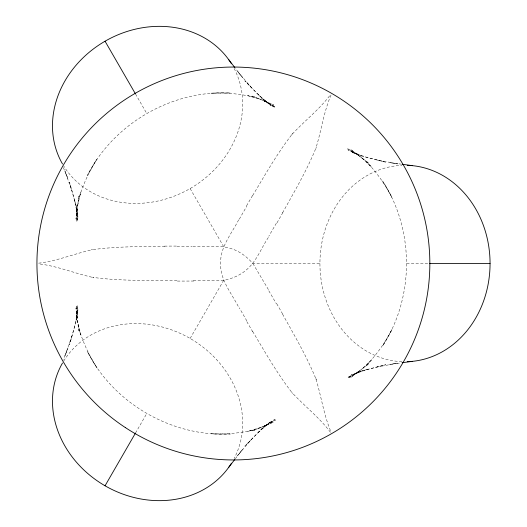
<?xml version="1.0" encoding="UTF-8"?>
<svg xmlns="http://www.w3.org/2000/svg" width="527" height="527" viewBox="0 0 527 527"><rect width="100%" height="100%" fill="white"/><g stroke="black" fill="none" stroke-linecap="round" stroke-linejoin="round"><path stroke-width="0.4" stroke-dasharray="2.63 1.98" d="M77.173 209.147L75.98 219.028L78.839 196.367L77.173 209.147L76.85 221.841L76.81 209.594L77.673 221.248L76.099 206.663L77.95 217.19L74.59 200.379L69.485 182.105L77.219 209.759L74.59 200.379M361.515 157.678L368.808 163.225L350.607 149.418L361.515 157.678L371.601 167.118L366.733 161.98C376.772 172.592 385.323 184.555 391.996 197.559L382.622 180.959C414.459 229.983 414.459 297.017 382.622 346.041L391.996 329.441C385.323 342.445 376.772 354.407 366.733 365.02L371.601 359.882L361.515 369.322L350.607 377.582L368.808 363.775L361.515 369.322M77.686 205.444L80.815 191.999L78.8 198.784C82.97 184.779 89.05 171.394 96.981 159.114L87.291 175.531C113.832 123.443 171.881 89.933 230.259 92.989L211.195 93.174C225.793 92.442 240.424 93.872 254.64 97.264L247.749 95.618L260.964 99.629L273.579 104.939L252.525 96.085L260.964 99.629M77.219 317.241L69.485 344.895L74.59 326.621L77.95 309.81L76.099 320.337L77.673 305.752L76.81 317.406L76.85 305.159L77.173 317.853L78.839 330.633L75.98 307.972L77.173 317.853M238.652 219.831C231.57 233.85 220.075 246.913 220.615 263.5C220.075 280.087 231.57 293.15 238.652 307.169M331.035 95.025C323.776 111.948 321.398 130.255 316.048 147.705M71.929 336.055L64.887 356.12L67.917 348.307L63.326 359.434M315.521 149.101C306.398 171.249 294.165 191.94 282.584 212.849M135.531 432.996L146.743 413.57M190.122 338.446L223.632 280.397C232.104 278.638 240.417 275.305 246.899 269.435C256.88 260.839 261.306 247.822 268.579 237.11M252.657 195.57C264.956 175.069 276.794 154.161 291.391 135.175M235.338 458.747L242.677 449.208L237.433 455.736L251.287 439.61L264.936 425.612L244.851 446.145L251.287 439.61M292.34 134.023C304.784 120.663 319.441 109.451 330.469 94.695M258.125 432.588L271.003 421.271L262.808 428.135L274.653 419.479L264.995 426.053L275.575 419.894L264.422 425.961L252.525 430.915L273.579 422.061L264.422 425.961M358.571 371.607L347.741 378.234L358.36 372.148L347.84 377.227L361.258 371.298L351.213 374.961L367.457 369.46L385.83 364.743L358.011 371.878L367.457 369.46M260.964 427.371L247.749 431.382L254.64 429.736C240.424 433.128 225.793 434.558 211.195 433.826L230.259 434.011C171.881 437.067 113.832 403.557 87.291 351.469L96.981 367.886C89.05 355.606 82.97 342.221 78.8 328.216L80.815 335.001L77.686 321.556M38.662 263.171C56.949 260.997 73.991 253.909 91.784 249.811M376.957 367.055L397.852 363.116L389.572 364.401L401.502 362.813M93.253 249.567C116.994 246.419 141.025 246.623 164.931 246.221M223.632 280.397L192.941 280.779M192.941 246.221C205.853 247.163 219.337 244.488 231.775 248.83C240.101 251.511 247.137 257.044 252.894 263.5L319.929 263.5A98.226 85.064 -90 0 1 401.936 165.34M406.673 263.5L429.11 263.5M162.948 280.759C139.708 280.351 116.335 280.516 93.253 277.433M401.502 164.187L389.572 162.599L397.852 163.884L376.957 159.945L358.011 155.122M91.784 277.189C73.991 273.098 56.956 265.997 38.662 263.829M376.957 159.945L385.83 162.257L367.457 157.54L351.213 152.04L361.258 155.702L347.84 149.773L358.36 154.852L347.741 148.766L358.571 155.393M264.422 101.039L275.575 107.106L264.995 100.947L274.653 107.521L262.808 98.865L271.003 105.729L258.125 94.412L244.851 80.855L264.936 101.388L258.125 94.412M330.469 432.305C319.441 417.549 304.784 406.337 292.34 392.977M251.287 87.39L237.433 71.264L242.677 77.792L235.338 68.253M291.391 391.824C276.774 372.852 264.982 351.911 252.657 331.43M252.894 263.5L268.579 289.89M135.531 94.004L146.743 113.43M190.122 188.554L223.632 246.603M282.584 314.151C294.158 335.067 306.404 355.751 315.521 377.899M63.326 167.566L67.917 178.693L64.887 170.88L71.929 190.945M316.048 379.295C321.391 396.745 323.776 415.052 331.035 431.975M234.126 68.457A98.226 85.064 -30 0 1 189.733 188.771A98.226 85.064 -30 0 1 63.701 165.965M63.701 361.035A98.226 85.064 30 0 1 189.733 338.229A98.226 85.064 30 0 1 234.126 458.543M401.936 361.66A98.226 85.064 90 0 1 319.929 263.5M291.681 134.662A271.109 11.317 -60 0 1 292.604 133.548M246.55 205.84A84.267 3.577 -60 0 1 252.776 195.148M239.317 219.179A94.926 3.808 -60 0 1 246.794 206.149M316.319 147.244A271.109 11.317 -60 0 1 315.818 148.594M282.887 212.533A84.267 3.577 -60 0 1 276.741 223.27M276.352 223.217A94.926 3.808 -60 0 1 268.81 236.208M315.818 378.406A271.109 11.317 60 0 1 316.319 379.756M276.741 303.73A84.267 3.577 60 0 1 282.887 314.467M268.81 290.792A94.926 3.808 60 0 1 276.352 303.783M292.604 393.452A271.109 11.317 60 0 1 291.681 392.338M252.776 331.852A84.267 3.577 60 0 1 246.55 321.16M246.794 320.851A94.926 3.808 60 0 1 239.317 307.821M193.844 281.029A94.926 4.321 0 0 1 176.822 281.075M176.98 280.687A83.615 3.327 0 0 1 163.541 280.634M93.885 277.426A271.109 11.271 0 0 1 92.363 277.182M91.243 249.805A271.109 11.317 0 0 1 92.666 249.561M164.496 246.116A84.267 3.577 0 0 1 176.874 246.069M177.019 246.432A94.926 3.808 0 0 1 192.045 246.471"/><path stroke-width="0.79" d="M105.051 485.782L135.307 433.378M228.487 467.647L234.851 459.386M402.299 362.708L412.641 361.324M429.545 263.5L490.057 263.5A98.226 85.064 -90 0 0 407.292 165.313M402.299 164.292L412.641 165.676M228.487 59.353L234.851 67.614M105.051 41.218L135.307 93.622M62.522 163.996A98.226 85.064 -30 0 1 103.911 41.883A98.226 85.064 -30 0 1 231.472 63.8M231.472 463.2A98.226 85.064 30 0 1 103.911 485.117A98.226 85.064 30 0 1 62.522 363.004M490.057 263.5A98.226 85.064 90 0 1 407.292 361.687M125.314 427.549A196.452 196.452 0 0 0 429.498 275.074A196.452 196.452 0 0 0 145.353 87.877A196.452 196.452 0 0 0 125.314 427.549"/></g></svg>
